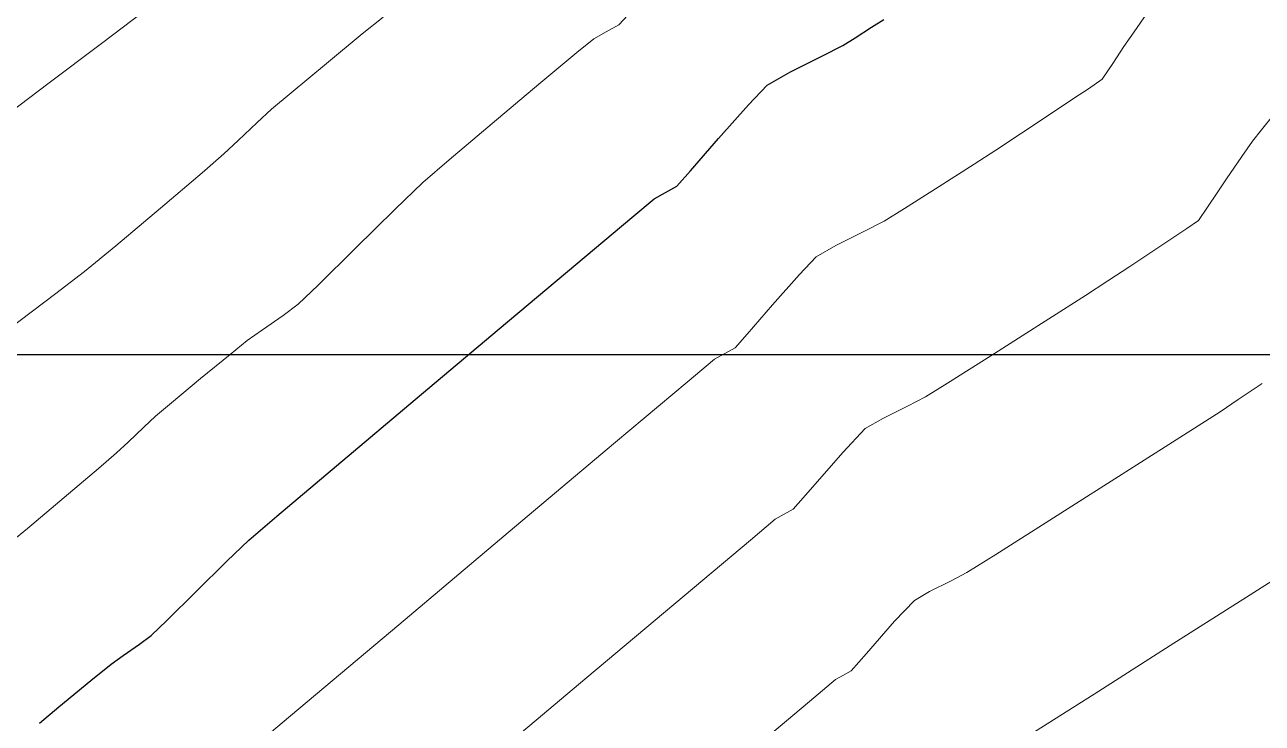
# Model space of a CAD drawing. Header units: millimetres. Extents: x 736950 to 740938, y 8500595 to 8502163.
# Drawn here: x 737854.9 to 737866.12, y 8501296.66 to 8501302.99 of the extents above; entities that cross this region are included whole.
import ezdxf

# ---------------------------------------------------------------- set-up
doc = ezdxf.new("R2010")
doc.units = ezdxf.units.MM
for name, color, linetype, lineweight in [('CONT-MJR', 80, 'Continuous', 30), ('CONT-MNR', 96, 'Continuous', 15), ('pista', 251, 'Continuous', 5)]:
    doc.layers.add(name, color=color, linetype=linetype, lineweight=lineweight)
doc.layers.add('Cuadricula Coordenadas', color=5, linetype='Continuous')

msp = doc.modelspace()

# ---------------------------------------------------------------- hatches: boundary and pattern name
at = {"layer": 'pista'}
h = msp.add_hatch(dxfattribs=at)
h.set_pattern_fill('HONEY', color=256, scale=3, angle=9.94991650582834, style=0)
h.set_pattern_definition([(9.94991650582834, (1479841.21072825, -18.49207214638591), (0.4979252195647159, 0.4170677100899267), [0.375, -0.75]), (129.9499165058283, (1479841.21072825, -18.49207214638591), (-0.6101538418184378, 0.222682034283025), [0.3749999999999999, -0.7499999999999998]), (69.94991650582834, (1479841.21072825, -18.49207214638591), (-0.112228622253722, 0.6397497443729518), [-0.75, 0.375])])
h.paths.add_polyline_path([(737744.7999806425, 8501250.923935566), (737743.4751223363, 8501250.754223157), (737756.465848178, 8501242.026572531), (737763.5739612179, 8501242.006896213), (737770.002546867, 8501243.455222024), (737769.8468594846, 8501244.342704736), (737763.4750639071, 8501242.907173423), (737756.7405500773, 8501242.925815564)])
h.paths.add_polyline_path([(737794.2809870465, 8501256.017245878), (737809.7820272583, 8501263.709828075), (737823.391616501, 8501273.483615467), (737837.0791595323, 8501280.557800073), (737851.5530432165, 8501285.77819753), (737870.8510758049, 8501293.050216693, -0.9976846880626209), (737871.0089264096, 8501292.63424804), (737865.2748787645, 8501289.581801567, 0.7845063948290762), (737866.1540430214, 8501286.121818589), (737883.2588851704, 8501291.348365877), (737897.4188924351, 8501296.516943583), (737903.2981396064, 8501301.44146652, -0.5512150924587264), (737904.1219025984, 8501301.177325813), (737906.855912117, 8501297.98174819, 0.5618964424650519), (737910.2738656431, 8501298.536066804), (737914.22079628, 8501308.558674501), (737925.6412323939, 8501300.72656757, 0.340189525830376), (737928.7023693406, 8501300.894137181), (737936.9171069289, 8501306.117412793, -0.358727273887905), (737938.1716059428, 8501305.962964654), (737943.1732157968, 8501301.051021611, 0.3417074120720416), (737946.0555081918, 8501300.709858142), (737955.8779356404, 8501307.072689936), (737971.8320576148, 8501314.464803053), (737988.5677626224, 8501323.411181662), (738023.1375471824, 8501336.282937778), (738044.4246208373, 8501357.728329657), (738061.4456776979, 8501362.208386911), (738078.9085143938, 8501363.070318012), (738112.0997810266, 8501372.051506756), (738118.6561313582, 8501373.365123207), (738128.3493353954, 8501376.976906104), (738155.2251721952, 8501366.826195797), (738176.6167526407, 8501363.543890122), (738193.8053773039, 8501353.328603027), (738204.7313956148, 8501340.877429372), (738207.705198212, 8501335.751671141), (738214.35685511, 8501331.742925933), (738229.9282901662, 8501313.374534177), (738233.5603594936, 8501308.186787868), (738234.53883727, 8501308.358438132), (738230.6417003467, 8501313.924784988), (738214.9478837823, 8501332.43754055), (738208.3676942562, 8501336.403214611), (738205.4657963786, 8501341.405035153), (738194.387784551, 8501354.029418997), (738176.9261677533, 8501364.406946706), (738155.4549153853, 8501367.70147717), (738128.3514754312, 8501377.93815071), (738118.4090486554, 8501374.233504975), (738111.8936108743, 8501372.928085677), (738078.7671659255, 8501363.964436961), (738061.3074614278, 8501363.102660457), (738043.958527311, 8501358.536303693), (738022.6381405202, 8501337.057350922), (737988.196920163, 8501324.233464561), (737971.4304040315, 8501315.270615296), (737955.4419368334, 8501307.862588815), (737945.5806043665, 8501301.47455489, -0.3391433520832071), (737943.8038299843, 8501301.693147572), (737938.8116631231, 8501306.59581691, 0.3560082385246841), (737936.4342009705, 8501306.876887502), (737928.158540546, 8501301.61487459, -0.3502196171718997), (737926.1502499409, 8501301.468794718), (737914.5128481541, 8501309.44969617, 0.4302069892023044), (737913.4330382891, 8501309.014522241), (737909.4507249827, 8501298.90206584, -0.5704007069138802), (737907.5397775185, 8501298.566836312), (737904.9064502402, 8501301.644734057, 0.4931454261128044), (737902.7202336333, 8501302.131411942), (737896.9620044216, 8501297.308254998), (737882.9728831241, 8501292.20205278), (737866.0373022418, 8501287.027224885, -0.7384715771871906), (737865.6977918843, 8501288.787355538), (737871.5108758068, 8501291.881875956, 0.9119586051647783), (737870.5337161538, 8501293.892406015), (737851.2416702455, 8501286.62264278), (737836.7183275839, 8501281.384406622), (737822.9200107896, 8501274.252970394), (737809.3164408724, 8501264.483505804), (737793.8201376351, 8501256.79327439), (737778.9884914039, 8501246.402265295), (737769.846859484, 8501244.34270474), (737770.0025468671, 8501243.455222024), (737779.3594973255, 8501245.563292695)])
h.paths.add_polyline_path([(738260.5182952256, 8501271.251537092), (738234.538837269, 8501308.358438132), (738233.56035949, 8501308.186787868), (738259.6897886079, 8501270.86568047), (738269.3749442189, 8501234.589470252), (738274.5057655985, 8501215.583008338), (738279.7983711922, 8501189.602392923), (738280.7089290785, 8501189.641305126), (738275.382018582, 8501215.790318219), (738270.2441657205, 8501234.822827347)])

# ---------------------------------------------------------------- linework, layer by layer
at = {"layer": 'CONT-MJR', "extrusion": (0.5431356043348368, -0.839644993615654, 0), "elevation": -6737317.033947759}
msp.add_lwpolyline([(5236902.943655341, 3625), (5236903.075037422, 3625)], dxfattribs=at)
at = {"layer": 'CONT-MJR', "extrusion": (0.5387503632419575, -0.8424654569219199, 0), "elevation": -6764530.352316748}
msp.add_lwpolyline([(5201703.61785391, 3625.000000000011), (5201703.794890103, 3625.000000000011)], dxfattribs=at)
at = {"layer": 'CONT-MJR', "elevation": 3625}
for points in [[(737862.1353340148, 8501302.706199003), (737862.3190452307, 8501302.798646346)], [(737862.3190452307, 8501302.798646346), (737862.4307158041, 8501302.867722517)], [(737861.6347782981, 8501302.437869638), (737861.8445609006, 8501302.559679752)], [(737860.9379310817, 8501301.662172478), (737861.1935840319, 8501301.956206176)], [(737860.8152731601, 8501301.523293944), (737860.9379310817, 8501301.662172478)], [(737860.6097085238, 8501301.408688186), (737860.7130320927, 8501301.465432797)], [(737859.8992373358, 8501300.814121814), (737860.4071169199, 8501301.239871837)], [(737856.9359282374, 8501298.316347705), (737857.1893583537, 8501298.533202767)], [(737856.73760532, 8501298.126185063), (737856.9359282374, 8501298.316347705)], [(737856.4552826174, 8501297.847831646), (737856.73760532, 8501298.126185063)], [(737856.1920887696, 8501297.587666234), (737856.4552826174, 8501297.847831646)], [(737855.9439219043, 8501297.373623082), (737856.051152417, 8501297.4520676)], [(737855.687579381, 8501297.1948646), (737855.7962808429, 8501297.271671807)], [(737855.5024711192, 8501297.044349147), (737855.687579381, 8501297.1948646)]]:
    msp.add_lwpolyline(points, dxfattribs=at)
at = {"layer": 'CONT-MJR', "extrusion": (0.449994440399736, -0.8930313564535841, 0), "elevation": -7259896.028657635}
msp.add_lwpolyline([(4484472.651935498, 3625), (4484472.977537856, 3625)], dxfattribs=at)
at = {"layer": 'CONT-MJR', "extrusion": (0.7185245139266547, -0.6955016339926634, 0), "elevation": -5382498.064129945}
msp.add_lwpolyline([(6621577.930392817, 3625.00000000001), (6621578.174562576, 3625.00000000001)], dxfattribs=at)
at = {"layer": 'CONT-MJR', "extrusion": (-0.7484073597981307, 0.663239341263764, 0), "elevation": 5086177.161530819}
msp.add_lwpolyline([(-6851815.523867724, 3625.000000000013), (-6851815.933031931, 3625.000000000013)], dxfattribs=at)
at = {"layer": 'CONT-MJR', "extrusion": (0.49252630925596, -0.870297555259523, 0), "elevation": -7035246.068155698}
msp.add_lwpolyline([(4829273.009315781, 3625.00000000001), (4829273.126794069, 3625.00000000001)], dxfattribs=at)
at = {"layer": 'CONT-MJR', "extrusion": (0.6401620472717968, -0.7682399060402824, 0), "elevation": -6058688.636918508}
msp.add_lwpolyline([(6009064.216024971, 3625.000000000003), (6009064.479733742, 3625.000000000003)], dxfattribs=at)
at = {"layer": 'CONT-MJR', "extrusion": (0.6430510284987017, -0.765823331289118, 0), "elevation": -6036012.942669142}
msp.add_lwpolyline([(6031839.651365602, 3625), (6031840.558156474, 3625)], dxfattribs=at)
at = {"layer": 'CONT-MJR', "extrusion": (0.6435402218490129, -0.7654122959964278, 0), "elevation": -6032157.652423989}
msp.add_lwpolyline([(6035694.148828743, 3625), (6035695.1447334, 3625)], dxfattribs=at)
at = {"layer": 'CONT-MJR', "extrusion": (0.6441749478894043, -0.7648781840997187, 0), "elevation": -6027148.669207838}
msp.add_lwpolyline([(6040695.11601675, 3625.000000000003), (6040696.046083514, 3625.000000000003)], dxfattribs=at)
at = {"layer": 'CONT-MJR', "extrusion": (0.6454108492472169, -0.7638356077546963, 0), "elevation": -6017373.496606102}
msp.add_lwpolyline([(6050431.900688228, 3625), (6050432.609966403, 3625)], dxfattribs=at)
at = {"layer": 'CONT-MJR', "extrusion": (0.6933289535996281, -0.7206212334510029, 0), "elevation": -5614638.491990167}
msp.add_lwpolyline([(6425910.404371955, 3625.00000000001), (6425910.599948142, 3625.00000000001)], dxfattribs=at)
at = {"layer": 'CONT-MJR', "extrusion": (0.5682233174236179, -0.8228743898895496, 0), "elevation": -6576232.937353692}
msp.add_lwpolyline([(5437797.976304776, 3625.000000000013), (5437798.155725915, 3625.000000000013)], dxfattribs=at)
at = {"layer": 'CONT-MJR', "extrusion": (0.6370356162363049, -0.7708343684906839, 0), "elevation": -6083051.703822555}
msp.add_lwpolyline([(5984393.008546597, 3625.00000000001), (5984393.38173954, 3625.00000000001)], dxfattribs=at)
at = {"layer": 'CONT-MJR', "extrusion": (0.6420256615830683, -0.7666831482880158, 0), "elevation": -6044079.017788866}
msp.add_lwpolyline([(6023751.634656075, 3625), (6023751.865643558, 3625)], dxfattribs=at)
at = {"layer": 'CONT-MNR'}
for points, elevation in [([(737855.6000114483, 8501302.817725707), (737855.9879024678, 8501303.109779103)], 3628), ([(737857.9641495388, 8501302.903271416), (737858.15205229, 8501303.055297965)], 3627), ([(737860.0619094009, 8501302.860188315), (737860.1757214079, 8501302.922598043)], 3626), ([(737860.1757214079, 8501302.922598043), (737860.288221376, 8501302.986361066)], 3626), ([(737864.8678383348, 8501302.789210234), (737864.9809567957, 8501302.952962931)], 3624), ([(737859.9096146441, 8501302.735004922), (737860.0619094009, 8501302.860188315)], 3626), ([(737864.6695417727, 8501302.494713515), (737864.7680119476, 8501302.63515611)], 3624), ([(737857.1419401711, 8501302.221321622), (737857.3193328104, 8501302.37044255)], 3627), ([(737864.2451259954, 8501302.207906686), (737864.4196568923, 8501302.324632216)], 3624), ([(737864.4196568923, 8501302.324632216), (737864.5471024173, 8501302.407156289)], 3624), ([(737857.0123750588, 8501302.100906825), (737857.1419401711, 8501302.221321622)], 3627), ([(737863.7064427505, 8501301.849948479), (737863.9390537202, 8501302.003835576)], 3624), ([(737866.0341308854, 8501301.931109494), (737866.1144946314, 8501302.034395078)], 3623), ([(737856.7101227406, 8501301.816043187), (737856.8394493889, 8501301.936743706)], 3627), ([(737865.9358799106, 8501301.791449096), (737866.0341308854, 8501301.931109494)], 3623), ([(737863.5095032292, 8501301.723178584), (737863.7064427505, 8501301.849948479)], 3624), ([(737863.1925869875, 8501301.520518627), (737863.5095032292, 8501301.723178584)], 3624), ([(737865.711225922, 8501301.464886893), (737865.7968297909, 8501301.58977133)], 3623), ([(737862.879568813, 8501301.321801415), (737863.1925869875, 8501301.520518627)], 3624), ([(737862.6943234914, 8501301.206859766), (737862.879568813, 8501301.321801415)], 3624), ([(737862.5086772896, 8501301.11186552), (737862.6943234914, 8501301.206859766)], 3624), ([(737862.257489828, 8501300.986072982), (737862.5086772896, 8501301.11186552)], 3624), ([(737865.3297580015, 8501301.069463091), (737865.4379156407, 8501301.140021982)], 3623), ([(737855.4473886479, 8501300.750753488), (737855.7301916208, 8501300.984778516)], 3627), ([(737862.0791186232, 8501300.882495724), (737862.257489828, 8501300.986072982)], 3624), ([(737865.1834830629, 8501300.971644757), (737865.3297580015, 8501301.069463091)], 3623), ([(737857.5641559856, 8501300.626752548), (737857.9002971302, 8501300.95902589)], 3626), ([(737864.722708513, 8501300.665437842), (737864.9218326331, 8501300.797184335)], 3623), ([(737861.6816790132, 8501300.448826758), (737861.9261474739, 8501300.724528708)], 3624), ([(737864.5181963487, 8501300.534365261), (737864.722708513, 8501300.665437842)], 3623), ([(737854.7512896077, 8501300.22318686), (737855.1867551898, 8501300.550908342)], 3627), ([(737857.3841574511, 8501300.453571146), (737857.5641559856, 8501300.626752548)], 3626), ([(737857.0586451971, 8501300.22317652), (737857.2472067296, 8501300.3533848)], 3626), ([(737856.9198158355, 8501300.125081282), (737857.0586451971, 8501300.22317652)], 3626), ([(737863.6611714814, 8501299.988215622), (737864.1212112117, 8501300.28104053)], 3623), ([(737861.3423249441, 8501300.060226822), (737861.4517319376, 8501300.184392067)], 3624), ([(737863.069601752, 8501299.615073185), (737863.2674955353, 8501299.738642516)], 3623), ([(737862.6818064428, 8501299.419071628), (737862.9047959412, 8501299.530742865)], 3623), ([(737862.9047959412, 8501299.530742865), (737863.069601752, 8501299.615073185)], 3623), ([(737865.7389742756, 8501299.480927207), (737865.9042134411, 8501299.59026514)], 3622), ([(737862.5234589477, 8501299.327121811), (737862.6818064428, 8501299.419071628)], 3623), ([(737864.9165997196, 8501298.95650094), (737865.4739394331, 8501299.311572103)], 3622), ([(737864.2623680012, 8501298.540343266), (737864.9165997196, 8501298.95650094)], 3622), ([(737861.8693767282, 8501298.5971597), (737862.0264894733, 8501298.776804268)], 3623), ([(737854.9298133445, 8501298.423770009), (737855.2625372433, 8501298.70413693)], 3626), ([(737861.48159334, 8501298.318076393), (737861.7053067703, 8501298.505687926)], 3623), ([(737861.7876865431, 8501298.55106818), (737861.8693767282, 8501298.5971597)], 3623), ([(737854.6974388617, 8501298.23147555), (737854.9298133445, 8501298.423770009)], 3626), ([(737858.2943400689, 8501297.551155455), (737859.3448036888, 8501298.43470173)], 3624), ([(737860.8820556644, 8501297.81408179), (737861.48159334, 8501298.318076393)], 3623), ([(737863.444880013, 8501298.023286603), (737863.706657144, 8501298.187728636)], 3622), ([(737865.9786541534, 8501297.801642327), (737866.5182334367, 8501298.145186102)], 3621), ([(737863.1061230587, 8501297.85207027), (737863.3009145929, 8501297.949620208)], 3622), ([(737863.3009145929, 8501297.949620208), (737863.444880013, 8501298.023286603)], 3622), ([(737862.5329619081, 8501297.29045133), (737862.7890911337, 8501297.582615241)], 3622), ([(737864.5968871551, 8501296.923048034), (737865.2877795913, 8501297.362143543)], 3621), ([(737858.9296203933, 8501296.171673879), (737860.0002219474, 8501297.072386742)], 3623), ([(737864.0572542477, 8501296.580714097), (737864.5968871551, 8501296.923048034)], 3621)]:
    msp.add_lwpolyline(points, dxfattribs=dict(at, elevation=elevation))
at = {"layer": 'CONT-MNR', "extrusion": (0.7243350404993465, -0.6894481482351013, 0), "elevation": -5326749.539780485}
msp.add_lwpolyline([(6666508.052293505, 3626), (6666508.230579413, 3626)], dxfattribs=at)
at = {"layer": 'CONT-MNR', "extrusion": (0.8220199693818233, -0.569458663941033, 0), "elevation": -4234600.872298207}
msp.add_lwpolyline([(7408424.399324724, 3624.000000000003), (7408424.704383093, 3624.000000000003)], dxfattribs=at)
at = {"layer": 'CONT-MNR', "extrusion": (0.635626885707504, -0.7719964133114736, 0), "elevation": -6093972.989953103}
msp.add_lwpolyline([(5973279.970820937, 3627.000000000003), (5973280.390719322, 3627.000000000003)], dxfattribs=at)
at = {"layer": 'CONT-MNR', "extrusion": (0.6010578234540371, -0.7992055385598223, 0), "elevation": -6350794.415934359}
msp.add_lwpolyline([(5699472.242243317, 3628.000000000013), (5699472.850332422, 3628.000000000013)], dxfattribs=at)
at = {"layer": 'CONT-MNR', "extrusion": (0.8392114319389135, -0.5438052707569488, 0), "elevation": -4003828.63275725}
msp.add_lwpolyline([(7535645.107746165, 3624.000000000003), (7535645.291316265, 3624.000000000003)], dxfattribs=at)
at = {"layer": 'CONT-MNR', "extrusion": (0.6402955556402292, -0.7681286359896826, 0), "elevation": -6057645.653163335}
msp.add_lwpolyline([(6010117.234662486, 3626.000000000013), (6010117.684299547, 3626.000000000013)], dxfattribs=at)
at = {"layer": 'CONT-MNR', "extrusion": (0.6383639513821593, -0.7697346721927993, 0), "elevation": -6072725.679398924}
msp.add_lwpolyline([(5994879.334911925, 3627), (5994879.751492715, 3627)], dxfattribs=at)
at = {"layer": 'CONT-MNR', "extrusion": (-0.6028211944375221, 0.7978763109260227, 0), "elevation": 6338193.137493484}
msp.add_lwpolyline([(-5713481.783566855, 3628.00000000001), (-5713482.414902109, 3628.00000000001)], dxfattribs=at)
at = {"layer": 'CONT-MNR', "extrusion": (0.6425799342009831, -0.7662186555822432, 0), "elevation": -6039722.781482259}
msp.add_lwpolyline([(6028127.577024382, 3626), (6028128.130400005, 3626)], dxfattribs=at)
at = {"layer": 'CONT-MNR', "extrusion": (-0.5816804033827003, 0.813417425631231, 0), "elevation": 6485906.17114133}
msp.add_lwpolyline([(-5545232.893841598, 3624.00000000001), (-5545233.044366225, 3624.00000000001)], dxfattribs=at)
at = {"layer": 'CONT-MNR', "extrusion": (0.5547433437099225, -0.8320215277320261, 0), "elevation": -6663941.17218898}
msp.add_lwpolyline([(5329959.381325464, 3624.000000000006), (5329959.749191273, 3624.000000000006)], dxfattribs=at)
at = {"layer": 'CONT-MNR', "extrusion": (0.6884931122994485, -0.7252428795350003, 0), "elevation": -5657499.344576536}
msp.add_lwpolyline([(6388213.247952877, 3627), (6388213.486391163, 3627)], dxfattribs=at)
at = {"layer": 'CONT-MNR', "extrusion": (-0.7809699539204428, 0.6245685959712526, 0), "elevation": 4733395.010113363}
msp.add_lwpolyline([(-7100109.46120997, 3623.00000000001), (-7100109.637615195, 3623.00000000001)], dxfattribs=at)
at = {"layer": 'CONT-MNR', "extrusion": (0.6456989370882927, -0.7635920917892282, 0), "elevation": -6015092.184426401}
msp.add_lwpolyline([(6052704.620334324, 3626.000000000003), (6052705.128691639, 3626.000000000003)], dxfattribs=at)
at = {"layer": 'CONT-MNR', "extrusion": (0.6512469741580469, -0.7588658502330885, 0), "elevation": -5970820.680890068}
msp.add_lwpolyline([(6096381.08252864, 3627), (6096381.34377992, 3627)], dxfattribs=at)
at = {"layer": 'CONT-MNR', "extrusion": (-0.6543873185883332, 0.7561595316272695, 0), "elevation": 5945494.949284968}
msp.add_lwpolyline([(-6121082.67912963, 3626.000000000013), (-6121082.993734939, 3626.000000000013)], dxfattribs=at)
at = {"layer": 'CONT-MNR', "extrusion": (0.8232852686237785, -0.5676278415186071, 0), "elevation": -4218101.43074929}
msp.add_lwpolyline([(7417829.532571547, 3623), (7417829.777538599, 3623)], dxfattribs=at)
at = {"layer": 'CONT-MNR', "extrusion": (0.6472728364724025, -0.7622584044567633, 0), "elevation": -6002594.151066028}
msp.add_lwpolyline([(6065098.46325561, 3627), (6065098.957506426, 3627)], dxfattribs=at)
at = {"layer": 'CONT-MNR', "extrusion": (-0.6921010904969659, 0.7218005822475559, 0), "elevation": 5625571.731708838}
msp.add_lwpolyline([(-6416346.432739655, 3626.00000000001), (-6416346.783654401, 3626.00000000001)], dxfattribs=at)
at = {"layer": 'CONT-MNR', "extrusion": (0.8377352080191368, -0.5460766624249144, 0), "elevation": -4024226.245129436}
msp.add_lwpolyline([(7524770.639416099, 3623.000000000013), (7524770.796024456, 3623.000000000013)], dxfattribs=at)
at = {"layer": 'CONT-MNR', "extrusion": (0.6443755792217046, -0.7647091688365535, 0), "elevation": -6025566.596575079}
msp.add_lwpolyline([(6042275.788360826, 3627.000000000007), (6042276.317881882, 3627.000000000007)], dxfattribs=at)
at = {"layer": 'CONT-MNR', "extrusion": (0.7020832514485701, -0.7120948729175095, 0), "elevation": -5535695.152303422}
msp.add_lwpolyline([(6494045.846599009, 3626.000000000003), (6494046.35295259, 3626.000000000003)], dxfattribs=at)
at = {"layer": 'CONT-MNR', "extrusion": (0.820408449637673, -0.5717779077256394, 0), "elevation": -4255505.095496588}
msp.add_lwpolyline([(7396434.565109894, 3623.000000000003), (7396434.710724453, 3623.000000000003)], dxfattribs=at)
at = {"layer": 'CONT-MNR', "extrusion": (0.5788607307250817, -0.8154264248995274, 0), "elevation": -6505064.269033779}
msp.add_lwpolyline([(5522744.366123575, 3623.000000000013), (5522744.4943153, 3623.000000000013)], dxfattribs=at)
at = {"layer": 'CONT-MNR', "extrusion": (-0.7183752016462861, 0.6956558557646575, 0), "elevation": 5383917.920651417}
msp.add_lwpolyline([(-6620421.591909313, 3624.000000000013), (-6620421.811804178, 3624.000000000013)], dxfattribs=at)
at = {"layer": 'CONT-MNR', "extrusion": (0.5547591988280007, -0.8320109562474011, 0), "elevation": -6663838.052732977}
msp.add_lwpolyline([(5330086.518437208, 3623.000000000003), (5330086.832916756, 3623.000000000003)], dxfattribs=at)
at = {"layer": 'CONT-MNR', "extrusion": (-0.6084817129118996, 0.7935678956786248, 0), "elevation": 6297387.800798143}
msp.add_lwpolyline([(-5758424.10906446, 3627.000000000013), (-5758424.437496921, 3627.000000000013)], dxfattribs=at)
at = {"layer": 'CONT-MNR', "extrusion": (-0.5379297777589799, 0.8429896524870129, 0), "elevation": 6769589.086862637}
msp.add_lwpolyline([(-5195114.389964963, 3623.000000000003), (-5195114.860890244, 3623.000000000003)], dxfattribs=at)
at = {"layer": 'CONT-MNR', "extrusion": (0.5904274717912807, -0.8070907015659122, 0), "elevation": -6425669.277424734}
msp.add_lwpolyline([(5614918.997890881, 3626), (5614919.167575308, 3626)], dxfattribs=at)
at = {"layer": 'CONT-MNR', "extrusion": (-0.7546000589159355, 0.6561849976066709, 0), "elevation": 5021635.346200183}
msp.add_lwpolyline([(-6899255.234943087, 3624.000000000003), (-6899255.585373338, 3624.000000000003)], dxfattribs=at)
at = {"layer": 'CONT-MNR', "extrusion": (-0.6289852545259135, 0.7774172300566614, 0), "elevation": 6144956.072606973}
msp.add_lwpolyline([(-5920814.907154882, 3626.00000000001), (-5920815.105756802, 3626.00000000001)], dxfattribs=at)
at = {"layer": 'CONT-MNR', "extrusion": (-0.6356268822212963, 0.7719964161818593, 0), "elevation": 6093971.5376838}
msp.add_lwpolyline([(-5973277.247467629, 3626.000000000013), (-5973277.592491126, 3626.000000000013)], dxfattribs=at)
at = {"layer": 'CONT-MNR', "extrusion": (0.4819385517481249, -0.8762050172984175, 0), "elevation": -7093277.938406574}
msp.add_lwpolyline([(4743621.83762143, 3624), (4743621.943585394, 3624)], dxfattribs=at)
at = {"layer": 'CONT-MNR', "extrusion": (0.4919637056073299, -0.870615708774603, 0), "elevation": -7038364.377245372}
msp.add_lwpolyline([(4824724.649995426, 3624), (4824724.755634617, 3624)], dxfattribs=at)
at = {"layer": 'CONT-MNR', "extrusion": (0.5354271825874201, -0.8445813946248742, 0), "elevation": -6784967.538936893}
msp.add_lwpolyline([(5175012.554896379, 3623.000000000003), (5175013.021015982, 3623.000000000003)], dxfattribs=at)
at = {"layer": 'CONT-MNR', "extrusion": (0.641873825893295, -0.766810270949147, 0), "elevation": -6045270.359443861}
msp.add_lwpolyline([(6022561.116663331, 3624.00000000001), (6022561.442698096, 3624.00000000001)], dxfattribs=at)
at = {"layer": 'CONT-MNR', "extrusion": (-0.6383639541612378, 0.7697346698880265, 0), "elevation": 6072724.188092395}
msp.add_lwpolyline([(-5994876.730051224, 3626.000000000003), (-5994877.072348708, 3626.000000000003)], dxfattribs=at)
at = {"layer": 'CONT-MNR', "extrusion": (0.6431635896093096, -0.7657288012089316, 0), "elevation": -6035124.794788024}
msp.add_lwpolyline([(6032726.96420011, 3624), (6032727.810373202, 3624)], dxfattribs=at)
at = {"layer": 'CONT-MNR', "extrusion": (0.5547749175218168, -0.8320004752935309, 0), "elevation": -6663735.803561126}
msp.add_lwpolyline([(5330212.562026071, 3622.000000000003), (5330212.822639479, 3622.000000000003)], dxfattribs=at)
at = {"layer": 'CONT-MNR', "extrusion": (0.6434731548160779, -0.7654686793272758, 0), "elevation": -6032687.86884328}
msp.add_lwpolyline([(6035163.697185931, 3626), (6035163.887605963, 3626)], dxfattribs=at)
at = {"layer": 'CONT-MNR', "extrusion": (0.6807677821771801, -0.7324993015352051, 0), "elevation": -5724887.247972351}
msp.add_lwpolyline([(6327889.690357418, 3626), (6327889.835697473, 3626)], dxfattribs=at)
at = {"layer": 'CONT-MNR', "extrusion": (0.5384508858594552, -0.8426568954901917, 0), "elevation": -6766374.16743446}
msp.add_lwpolyline([(5199299.574831577, 3622.000000000003), (5199299.88935442, 3622.000000000003)], dxfattribs=at)
at = {"layer": 'CONT-MNR', "extrusion": (0.6884931076899355, -0.7252428839109385, 0), "elevation": -5657498.091953065}
msp.add_lwpolyline([(6388210.607964446, 3626.000000000013), (6388210.803885208, 3626.000000000013)], dxfattribs=at)
at = {"layer": 'CONT-MNR', "extrusion": (0.7270214933076379, -0.6866147014656271, 0), "elevation": -5300675.185900811}
msp.add_lwpolyline([(6687254.290768619, 3623), (6687254.588126754, 3623)], dxfattribs=at)
at = {"layer": 'CONT-MNR', "extrusion": (0.682305101472952, -0.7310675403162042, 0), "elevation": -5711581.09535931}
msp.add_lwpolyline([(6339902.127020733, 3626.000000000013), (6339902.272377409, 3626.000000000013)], dxfattribs=at)
at = {"layer": 'CONT-MNR', "extrusion": (-0.6434808467747877, 0.7654622131980144, 0), "elevation": 6032624.358888643}
msp.add_lwpolyline([(-6035226.162549322, 3624.000000000013), (-6035227.357589426, 3624.000000000013)], dxfattribs=at)
at = {"layer": 'CONT-MNR', "extrusion": (0.6512469758387278, -0.758865848790754, 0), "elevation": -5970819.24648248}
msp.add_lwpolyline([(6096378.637973025, 3626), (6096378.852638841, 3626)], dxfattribs=at)
at = {"layer": 'CONT-MNR', "extrusion": (0.7520927135177589, -0.659057319414248, 0), "elevation": -5047902.529676067}
msp.add_lwpolyline([(6880058.234747648, 3623.000000000006), (6880058.679017059, 3623.000000000006)], dxfattribs=at)
at = {"layer": 'CONT-MNR', "extrusion": (0.647272837262657, -0.7622584037857174, 0), "elevation": -6002592.711049338}
msp.add_lwpolyline([(6065096.107290588, 3626), (6065096.513408237, 3626)], dxfattribs=at)
at = {"layer": 'CONT-MNR', "extrusion": (0.4825013091995174, -0.8758952486574818, 0), "elevation": -7090227.729732306}
msp.add_lwpolyline([(4748177.220734837, 3623.00000000001), (4748177.314786919, 3623.00000000001)], dxfattribs=at)
at = {"layer": 'CONT-MNR', "extrusion": (0.5357724143019866, -0.8443624340726088, 0), "elevation": -6782849.811026106}
msp.add_lwpolyline([(5177785.450107342, 3622.00000000001), (5177786.108249908, 3622.00000000001)], dxfattribs=at)
at = {"layer": 'CONT-MNR', "extrusion": (0.5021604615545078, -0.8647744624185913, 0), "elevation": -6981179.601949594}
msp.add_lwpolyline([(4907100.664190431, 3622), (4907100.824144031, 3622)], dxfattribs=at)
at = {"layer": 'CONT-MNR', "extrusion": (0.6436777424392653, -0.7652966509062293, 0), "elevation": -6031070.118677402}
msp.add_lwpolyline([(6036777.494366959, 3623.000000000009), (6036778.646643943, 3623.000000000009)], dxfattribs=at)
at = {"layer": 'CONT-MNR', "extrusion": (0.7268541868901487, -0.6867918105221269, 0), "elevation": -5302302.900950376}
msp.add_lwpolyline([(6685961.862759796, 3622.000000000013), (6685962.122966949, 3622.000000000013)], dxfattribs=at)
at = {"layer": 'CONT-MNR', "extrusion": (0.5367462590892134, -0.8437437130750873, 0), "elevation": -6776869.769362964}
msp.add_lwpolyline([(5185608.75419592, 3621.000000000013), (5185609.573016315, 3621.000000000013)], dxfattribs=at)
at = {"layer": 'CONT-MNR', "extrusion": (0.6438990483419966, -0.7651104597012585, 0), "elevation": -6029325.423884913}
msp.add_lwpolyline([(6038519.122679217, 3624), (6038520.501638062, 3624)], dxfattribs=at)
at = {"layer": 'CONT-MNR', "extrusion": (0.7532459966875455, -0.6577389060061647, 0), "elevation": -5035841.980395345}
msp.add_lwpolyline([(6888888.838316522, 3622.00000000001), (6888889.045896451, 3622.00000000001)], dxfattribs=at)
at = {"layer": 'CONT-MNR', "extrusion": (-0.6431589484749505, 0.765732699443217, 0), "elevation": 6035158.431244949}
msp.add_lwpolyline([(-6032690.2202337, 3622), (-6032690.52893265, 3622)], dxfattribs=at)
at = {"layer": 'CONT-MNR', "extrusion": (-0.48306405095238, 0.8755850173897888, 0), "elevation": 7087173.599996607}
msp.add_lwpolyline([(-4752732.127062488, 3622.000000000013), (-4752732.209206901, 3622.000000000013)], dxfattribs=at)
at = {"layer": 'CONT-MNR', "extrusion": (0.4908384553534588, -0.8712506015758215, 0), "elevation": -7044589.003326599}
msp.add_lwpolyline([(4815626.528618209, 3622.00000000001), (4815626.61056731, 3622.00000000001)], dxfattribs=at)
at = {"layer": 'CONT-MNR', "extrusion": (-0.6437495143787718, 0.7652362790256979, 0), "elevation": 6030502.457761618}
msp.add_lwpolyline([(-6037343.666824101, 3622.00000000001), (-6037344.506524498, 3622.00000000001)], dxfattribs=at)
at = {"layer": 'CONT-MNR', "extrusion": (-0.6442097269034711, 0.7648488921106934, 0), "elevation": 6026872.523774356}
msp.add_lwpolyline([(-6040966.079746339, 3624), (-6040967.293756966, 3624)], dxfattribs=at)
at = {"layer": 'Cuadricula Coordenadas', "color": 8}
msp.add_line((736950.2264744169, 8501300), (738552.8979275209, 8501300), dxfattribs=at)

doc.saveas('drawing.dxf')
